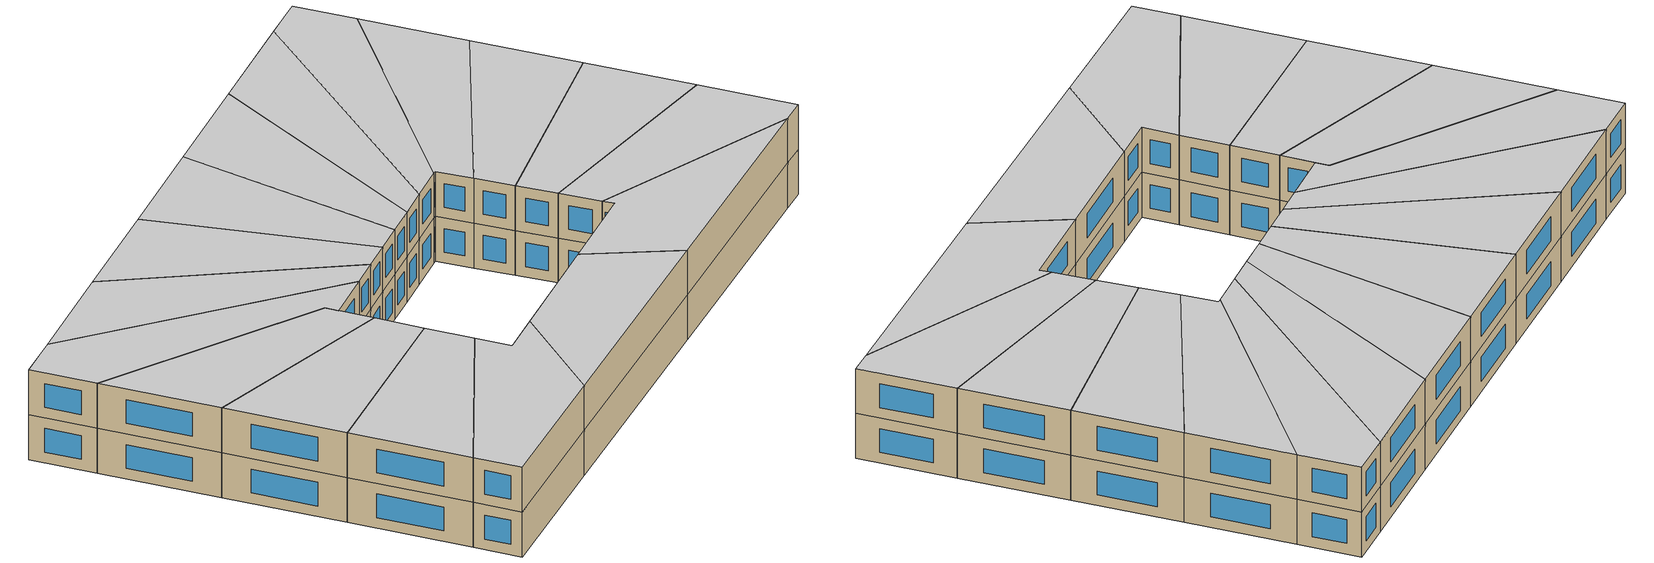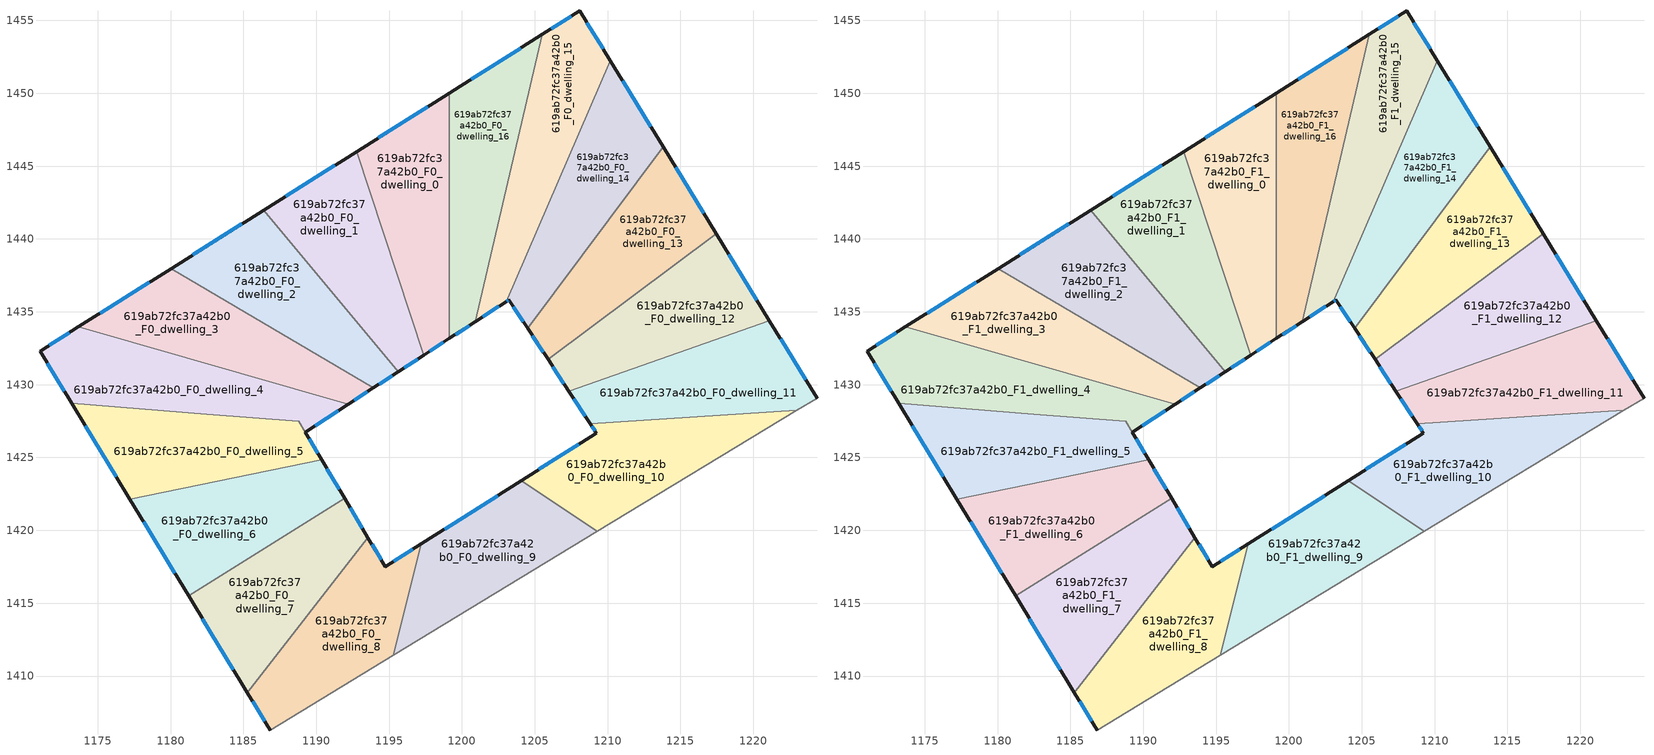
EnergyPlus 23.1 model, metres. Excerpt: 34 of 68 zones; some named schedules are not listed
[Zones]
619ab72fc37a42b0_F0_dwelling_0
 floor ground (EU_floor_Construction): 1199.15,1450.01 1199.15,1433.17 1197.38,1432.02 1192.77,1446 z0
 wall outside (EU_wall_Construction): 1197.38,1432.02 1199.15,1433.17 / 1199.15,1450.01 1192.77,1446 z0:3
 wall to 619ab72fc37a42b0_F0_dwelling_16 (EU_wall_Construction): 1199.15,1433.17 1199.15,1450.01 z0:3
 wall to 619ab72fc37a42b0_F0_dwelling_1 (EU_wall_Construction): 1192.77,1446 1197.38,1432.02 z0:3
 window (EU_Window_Construction): 1197.8,1432.29 1198.73,1432.9 / 1197.65,1449.07 1194.27,1446.94 z0.7:2.3
619ab72fc37a42b0_F0_dwelling_1
 floor ground (EU_floor_Construction): 1192.77,1446 1197.38,1432.02 1195.64,1430.89 1186.4,1441.98 z0
 wall outside (EU_wall_Construction): 1195.64,1430.89 1197.38,1432.02 / 1192.77,1446 1186.4,1441.98 z0:3
 wall to 619ab72fc37a42b0_F0_dwelling_2 (EU_wall_Construction): 1186.4,1441.98 1195.64,1430.89 z0:3
 window (EU_Window_Construction): 1196.05,1431.16 1196.97,1431.76 / 1191.27,1445.05 1187.9,1442.92 z0.7:2.3
619ab72fc37a42b0_F0_dwelling_10
 floor ground (EU_floor_Construction): 1222.99,1428.23 1209.31,1419.93 1204.07,1423.41 1209.24,1426.68 1208.82,1427.31 z0
 wall outside (EU_wall_Construction): 1208.82,1427.31 1209.24,1426.68 1204.07,1423.41 z0:3
 wall adiabatic (EU_wall_Construction): 1209.31,1419.93 1222.99,1428.23 z0:3
 wall to 619ab72fc37a42b0_F0_dwelling_11 (EU_wall_Construction): 1222.99,1428.23 1208.82,1427.31 z0:3
 wall to 619ab72fc37a42b0_F0_dwelling_9 (EU_wall_Construction): 1204.07,1423.41 1209.31,1419.93 z0:3
 window (EU_Window_Construction): 1208.02,1425.91 1205.28,1424.18 / 1208.92,1427.16 1209.14,1426.83 z0.7:2.3
619ab72fc37a42b0_F0_dwelling_11
 floor ground (EU_floor_Construction): 1221.11,1434.4 1224.38,1429.07 1222.99,1428.23 1208.82,1427.31 1207.34,1429.56 z0
 wall outside (EU_wall_Construction): 1207.34,1429.56 1208.82,1427.31 / 1224.38,1429.07 1221.11,1434.4 z0:3
 wall adiabatic (EU_wall_Construction): 1222.99,1428.23 1224.38,1429.07 z0:3
 wall to 619ab72fc37a42b0_F0_dwelling_12 (EU_wall_Construction): 1221.11,1434.4 1207.34,1429.56 z0:3
 window (EU_Window_Construction): 1207.69,1429.03 1208.48,1427.84 / 1223.61,1430.32 1221.88,1433.15 z0.7:2.3
619ab72fc37a42b0_F0_dwelling_12
 floor ground (EU_floor_Construction): 1217.46,1440.36 1221.11,1434.4 1207.34,1429.56 1205.91,1431.73 z0
 wall outside (EU_wall_Construction): 1205.91,1431.73 1207.34,1429.56 / 1221.11,1434.4 1217.46,1440.36 z0:3
 wall to 619ab72fc37a42b0_F0_dwelling_13 (EU_wall_Construction): 1217.46,1440.36 1205.91,1431.73 z0:3
 window (EU_Window_Construction): 1206.25,1431.22 1207.01,1430.07 / 1220.26,1435.8 1218.32,1438.96 z0.7:2.3
619ab72fc37a42b0_F0_dwelling_13
 floor ground (EU_floor_Construction): 1213.82,1446.31 1217.46,1440.36 1205.91,1431.73 1204.51,1433.86 z0
 wall outside (EU_wall_Construction): 1204.51,1433.86 1205.91,1431.73 / 1217.46,1440.36 1213.82,1446.31 z0:3
 wall to 619ab72fc37a42b0_F0_dwelling_14 (EU_wall_Construction): 1213.82,1446.31 1204.51,1433.86 z0:3
 window (EU_Window_Construction): 1204.84,1433.36 1205.58,1432.23 / 1216.6,1441.76 1214.67,1444.92 z0.7:2.3
619ab72fc37a42b0_F0_dwelling_14
 floor ground (EU_floor_Construction): 1210.19,1452.24 1213.82,1446.31 1204.51,1433.86 1203.22,1435.82 1203.04,1435.7 z0
 wall outside (EU_wall_Construction): 1203.04,1435.7 1203.22,1435.82 1204.51,1433.86 / 1213.82,1446.31 1210.19,1452.24 z0:3
 wall to 619ab72fc37a42b0_F0_dwelling_15 (EU_wall_Construction): 1210.19,1452.24 1203.04,1435.7 z0:3
 window (EU_Window_Construction): 1203.53,1435.36 1204.21,1434.32 / 1203.08,1435.72 1203.18,1435.79 / 1212.96,1447.71 1211.04,1450.85 z0.7:2.3
619ab72fc37a42b0_F0_dwelling_15
 floor ground (EU_floor_Construction): 1208.1,1455.65 1210.19,1452.24 1203.04,1435.7 1200.93,1434.33 1205.53,1454.04 z0
 wall outside (EU_wall_Construction): 1200.93,1434.33 1203.04,1435.7 / 1210.19,1452.24 1208.1,1455.65 1205.53,1454.04 z0:3
 wall to 619ab72fc37a42b0_F0_dwelling_16 (EU_wall_Construction): 1205.53,1454.04 1200.93,1434.33 z0:3
 window (EU_Window_Construction): 1201.43,1434.65 1202.55,1435.38 / 1207.49,1455.27 1206.13,1454.42 / 1209.7,1453.04 1208.59,1454.85 z0.7:2.3
619ab72fc37a42b0_F0_dwelling_16
 floor ground (EU_floor_Construction): 1205.53,1454.04 1200.93,1434.33 1199.15,1433.17 1199.15,1450.01 z0
 wall outside (EU_wall_Construction): 1199.15,1433.17 1200.93,1434.33 / 1205.53,1454.04 1199.15,1450.01 z0:3
 window (EU_Window_Construction): 1199.57,1433.44 1200.51,1434.06 / 1204.03,1453.09 1200.64,1450.96 z0.7:2.3
619ab72fc37a42b0_F0_dwelling_2
 floor ground (EU_floor_Construction): 1186.4,1441.98 1195.64,1430.89 1193.91,1429.77 1180.03,1437.97 z0
 wall outside (EU_wall_Construction): 1193.91,1429.77 1195.64,1430.89 / 1186.4,1441.98 1180.03,1437.97 z0:3
 wall to 619ab72fc37a42b0_F0_dwelling_3 (EU_wall_Construction): 1180.03,1437.97 1193.91,1429.77 z0:3
 window (EU_Window_Construction): 1194.31,1430.03 1195.23,1430.63 / 1184.9,1441.04 1181.53,1438.91 z0.7:2.3
619ab72fc37a42b0_F0_dwelling_3
 floor ground (EU_floor_Construction): 1193.91,1429.77 1192.2,1428.66 1173.67,1433.96 1180.03,1437.97 z0
 wall outside (EU_wall_Construction): 1192.2,1428.66 1193.91,1429.77 / 1180.03,1437.97 1173.67,1433.96 z0:3
 wall to 619ab72fc37a42b0_F0_dwelling_4 (EU_wall_Construction): 1173.67,1433.96 1192.2,1428.66 z0:3
 window (EU_Window_Construction): 1192.6,1428.92 1193.51,1429.51 / 1178.54,1437.03 1175.17,1434.9 z0.7:2.3
619ab72fc37a42b0_F0_dwelling_4
 floor ground (EU_floor_Construction): 1192.2,1428.66 1189.25,1426.75 1188.8,1427.49 1173.22,1428.71 1171.04,1432.3 1173.67,1433.96 z0
 wall outside (EU_wall_Construction): 1173.67,1433.96 1171.04,1432.3 1173.22,1428.71 / 1189.24,1426.75 1192.2,1428.66 z0:3
 wall to 619ab72fc37a42b0_F0_dwelling_5 (EU_wall_Construction): 1173.22,1428.71 1182.49,1427.98 / 1188.81,1427.49 1189.24,1426.75 / 1182.5,1427.98 1188.8,1427.49 z0:3
 window (EU_Window_Construction): 1171.55,1431.46 1172.71,1429.55 / 1173.05,1433.57 1171.66,1432.69 / 1189.94,1427.2 1191.51,1428.21 z0.7:2.3
619ab72fc37a42b0_F0_dwelling_5
 floor ground (EU_floor_Construction): 1188.8,1427.49 1190.37,1424.86 1177.21,1422.13 1173.22,1428.71 z0
 wall outside (EU_wall_Construction): 1173.22,1428.71 1177.21,1422.13 / 1190.37,1424.86 1189.25,1426.75 z0:3
 wall to 619ab72fc37a42b0_F0_dwelling_6 (EU_wall_Construction): 1177.21,1422.13 1190.37,1424.86 z0:3
 window (EU_Window_Construction): 1174.16,1427.16 1176.28,1423.68 / 1190.1,1425.3 1189.51,1426.3 z0.7:2.3
619ab72fc37a42b0_F0_dwelling_6
 floor ground (EU_floor_Construction): 1190.37,1424.86 1191.95,1422.19 1181.23,1415.51 1177.21,1422.13 z0
 wall outside (EU_wall_Construction): 1191.95,1422.19 1190.37,1424.86 / 1177.21,1422.13 1181.23,1415.51 z0:3
 wall to 619ab72fc37a42b0_F0_dwelling_7 (EU_wall_Construction): 1181.23,1415.51 1191.95,1422.19 z0:3
 window (EU_Window_Construction): 1191.58,1422.82 1190.74,1424.23 / 1178.16,1420.58 1180.29,1417.06 z0.7:2.3
619ab72fc37a42b0_F0_dwelling_7
 floor ground (EU_floor_Construction): 1191.95,1422.19 1193.55,1419.5 1185.26,1408.87 1181.23,1415.51 z0
 wall outside (EU_wall_Construction): 1193.55,1419.5 1191.95,1422.19 / 1181.23,1415.51 1185.26,1408.87 z0:3
 wall to 619ab72fc37a42b0_F0_dwelling_8 (EU_wall_Construction): 1185.26,1408.87 1193.55,1419.5 z0:3
 window (EU_Window_Construction): 1193.18,1420.13 1192.33,1421.56 / 1182.18,1413.95 1184.32,1410.43 z0.7:2.3
619ab72fc37a42b0_F0_dwelling_8
 floor ground (EU_floor_Construction): 1197.22,1419.07 1195.28,1411.42 1186.83,1406.29 1185.26,1408.87 1193.55,1419.5 1194.74,1417.5 z0
 wall outside (EU_wall_Construction): 1197.22,1419.07 1194.74,1417.5 1193.55,1419.5 / 1185.26,1408.87 1186.83,1406.29 z0:3
 wall adiabatic (EU_wall_Construction): 1186.83,1406.29 1195.28,1411.42 z0:3
 wall to 619ab72fc37a42b0_F0_dwelling_9 (EU_wall_Construction): 1195.29,1411.42 1197.22,1419.07 z0:3
 window (EU_Window_Construction): 1194.46,1417.97 1193.83,1419.03 / 1196.64,1418.7 1195.32,1417.87 / 1185.63,1408.26 1186.46,1406.89 z0.7:2.3
619ab72fc37a42b0_F0_dwelling_9
 floor ground (EU_floor_Construction): 1209.31,1419.93 1195.28,1411.42 1197.22,1419.07 1204.07,1423.41 z0
 wall outside (EU_wall_Construction): 1204.07,1423.41 1197.22,1419.07 z0:3
 wall adiabatic (EU_wall_Construction): 1195.28,1411.42 1209.31,1419.93 z0:3
 window (EU_Window_Construction): 1202.46,1422.39 1198.83,1420.09 z0.7:2.3
619ab72fc37a42b0_F1_dwelling_0
 floor to 619ab72fc37a42b0_F0_dwelling_0 (EU_floor_Construction): 1199.15,1450.01 1199.15,1433.17 1197.38,1432.02 1192.77,1446 z3
 wall outside (EU_wall_Construction): 1197.38,1432.02 1199.15,1433.17 / 1199.15,1450.01 1192.77,1446 z3:6
 wall to 619ab72fc37a42b0_F1_dwelling_16 (EU_wall_Construction): 1199.15,1433.17 1199.15,1450.01 z3:6
 wall to 619ab72fc37a42b0_F1_dwelling_1 (EU_wall_Construction): 1192.77,1446 1197.38,1432.02 z3:6
 window (EU_Window_Construction): 1197.8,1432.29 1198.73,1432.9 / 1197.65,1449.07 1194.27,1446.94 z3.7:5.3
 ceiling to 619ab72fc37a42b0_F2_dwelling_0 (EU_floor_Construction): 1199.15,1433.17 1199.15,1450.01 1192.77,1446 1197.38,1432.02 z6
619ab72fc37a42b0_F1_dwelling_1
 floor to 619ab72fc37a42b0_F0_dwelling_1 (EU_floor_Construction): 1192.77,1446 1197.38,1432.02 1195.63,1430.89 1186.4,1441.98 z3
 wall outside (EU_wall_Construction): 1195.64,1430.89 1197.38,1432.02 / 1192.77,1446 1186.4,1441.98 z3:6
 wall to 619ab72fc37a42b0_F1_dwelling_2 (EU_wall_Construction): 1186.4,1441.98 1195.64,1430.89 z3:6
 window (EU_Window_Construction): 1196.05,1431.16 1196.97,1431.76 / 1191.27,1445.05 1187.9,1442.92 z3.7:5.3
 ceiling to 619ab72fc37a42b0_F2_dwelling_1 (EU_floor_Construction): 1197.38,1432.02 1192.77,1446 1186.4,1441.98 1195.63,1430.89 z6
619ab72fc37a42b0_F1_dwelling_10
 floor to 619ab72fc37a42b0_F0_dwelling_10 (EU_floor_Construction): 1222.99,1428.23 1209.31,1419.93 1204.07,1423.41 1209.24,1426.68 1208.82,1427.31 z3
 wall outside (EU_wall_Construction): 1208.82,1427.31 1209.24,1426.68 1204.07,1423.41 z3:6
 wall adiabatic (EU_wall_Construction): 1209.31,1419.93 1222.99,1428.23 z3:6
 wall to 619ab72fc37a42b0_F1_dwelling_11 (EU_wall_Construction): 1222.99,1428.23 1208.82,1427.31 z3:6
 wall to 619ab72fc37a42b0_F1_dwelling_9 (EU_wall_Construction): 1204.07,1423.41 1209.31,1419.93 z3:6
 window (EU_Window_Construction): 1208.02,1425.91 1205.28,1424.18 / 1208.92,1427.16 1209.14,1426.83 z3.7:5.3
 ceiling to 619ab72fc37a42b0_F2_dwelling_10 (EU_floor_Construction): 1222.99,1428.23 1208.82,1427.31 1209.24,1426.68 1204.07,1423.41 1209.31,1419.93 z6
619ab72fc37a42b0_F1_dwelling_11
 floor to 619ab72fc37a42b0_F0_dwelling_11 (EU_floor_Construction): 1221.11,1434.4 1224.38,1429.07 1222.99,1428.23 1208.82,1427.31 1207.34,1429.56 z3
 wall outside (EU_wall_Construction): 1207.34,1429.56 1208.82,1427.31 / 1224.38,1429.07 1221.11,1434.4 z3:6
 wall adiabatic (EU_wall_Construction): 1222.99,1428.23 1224.38,1429.07 z3:6
 wall to 619ab72fc37a42b0_F1_dwelling_12 (EU_wall_Construction): 1221.11,1434.4 1207.34,1429.56 z3:6
 window (EU_Window_Construction): 1207.69,1429.03 1208.48,1427.84 / 1223.61,1430.32 1221.88,1433.15 z3.7:5.3
 ceiling to 619ab72fc37a42b0_F2_dwelling_11 (EU_floor_Construction): 1222.99,1428.23 1224.38,1429.07 1221.11,1434.4 1207.34,1429.56 1208.82,1427.31 z6
619ab72fc37a42b0_F1_dwelling_12
 floor to 619ab72fc37a42b0_F0_dwelling_12 (EU_floor_Construction): 1217.46,1440.36 1221.11,1434.4 1207.34,1429.56 1205.91,1431.73 z3
 wall outside (EU_wall_Construction): 1205.91,1431.73 1207.34,1429.56 / 1221.11,1434.4 1217.46,1440.36 z3:6
 wall to 619ab72fc37a42b0_F1_dwelling_13 (EU_wall_Construction): 1217.46,1440.36 1205.91,1431.73 z3:6
 window (EU_Window_Construction): 1206.25,1431.22 1207.01,1430.07 / 1220.26,1435.8 1218.32,1438.96 z3.7:5.3
 ceiling to 619ab72fc37a42b0_F2_dwelling_12 (EU_floor_Construction): 1221.11,1434.4 1217.46,1440.36 1205.91,1431.73 1207.34,1429.56 z6
619ab72fc37a42b0_F1_dwelling_13
 floor to 619ab72fc37a42b0_F0_dwelling_13 (EU_floor_Construction): 1213.82,1446.31 1217.46,1440.36 1205.91,1431.73 1204.51,1433.86 z3
 wall outside (EU_wall_Construction): 1204.51,1433.86 1205.91,1431.73 / 1217.46,1440.36 1213.82,1446.31 z3:6
 wall to 619ab72fc37a42b0_F1_dwelling_14 (EU_wall_Construction): 1213.82,1446.31 1204.51,1433.86 z3:6
 window (EU_Window_Construction): 1204.84,1433.36 1205.58,1432.23 / 1216.6,1441.76 1214.67,1444.92 z3.7:5.3
 ceiling to 619ab72fc37a42b0_F2_dwelling_13 (EU_floor_Construction): 1217.46,1440.36 1213.82,1446.31 1204.51,1433.86 1205.91,1431.73 z6
619ab72fc37a42b0_F1_dwelling_14
 floor to 619ab72fc37a42b0_F0_dwelling_14 (EU_floor_Construction): 1210.19,1452.24 1213.82,1446.31 1204.51,1433.86 1203.22,1435.82 1203.04,1435.7 z3
 wall outside (EU_wall_Construction): 1203.04,1435.7 1203.22,1435.82 1204.51,1433.86 / 1213.82,1446.31 1210.19,1452.24 z3:6
 wall to 619ab72fc37a42b0_F1_dwelling_15 (EU_wall_Construction): 1210.19,1452.24 1203.04,1435.7 z3:6
 window (EU_Window_Construction): 1203.53,1435.36 1204.21,1434.32 / 1203.08,1435.72 1203.18,1435.79 / 1212.96,1447.71 1211.04,1450.85 z3.7:5.3
 ceiling to 619ab72fc37a42b0_F2_dwelling_14 (EU_floor_Construction): 1204.51,1433.86 1213.82,1446.31 1210.19,1452.24 1203.04,1435.7 1203.22,1435.82 z6
619ab72fc37a42b0_F1_dwelling_15
 floor to 619ab72fc37a42b0_F0_dwelling_15 (EU_floor_Construction): 1208.1,1455.65 1210.19,1452.24 1203.04,1435.7 1200.93,1434.33 1205.53,1454.04 z3
 wall outside (EU_wall_Construction): 1200.93,1434.33 1203.04,1435.7 / 1210.19,1452.24 1208.1,1455.65 1205.53,1454.04 z3:6
 wall to 619ab72fc37a42b0_F1_dwelling_16 (EU_wall_Construction): 1205.53,1454.04 1200.93,1434.33 z3:6
 window (EU_Window_Construction): 1201.43,1434.65 1202.55,1435.38 / 1207.49,1455.27 1206.13,1454.42 / 1209.7,1453.04 1208.59,1454.85 z3.7:5.3
 ceiling to 619ab72fc37a42b0_F2_dwelling_15 (EU_floor_Construction): 1203.04,1435.7 1210.19,1452.24 1208.1,1455.65 1205.53,1454.04 1200.93,1434.33 z6
619ab72fc37a42b0_F1_dwelling_16
 floor to 619ab72fc37a42b0_F0_dwelling_16 (EU_floor_Construction): 1205.53,1454.04 1200.93,1434.33 1199.15,1433.17 1199.15,1450.01 z3
 wall outside (EU_wall_Construction): 1199.15,1433.17 1200.93,1434.33 / 1205.53,1454.04 1199.15,1450.01 z3:6
 window (EU_Window_Construction): 1199.57,1433.44 1200.51,1434.06 / 1204.03,1453.09 1200.64,1450.96 z3.7:5.3
 ceiling to 619ab72fc37a42b0_F2_dwelling_16 (EU_floor_Construction): 1200.93,1434.33 1205.53,1454.04 1199.15,1450.01 1199.15,1433.17 z6
619ab72fc37a42b0_F1_dwelling_2
 floor to 619ab72fc37a42b0_F0_dwelling_2 (EU_floor_Construction): 1186.4,1441.98 1195.63,1430.89 1193.91,1429.77 1180.03,1437.97 z3
 wall outside (EU_wall_Construction): 1193.91,1429.77 1195.64,1430.89 / 1186.4,1441.98 1180.03,1437.97 z3:6
 wall to 619ab72fc37a42b0_F1_dwelling_3 (EU_wall_Construction): 1180.03,1437.97 1193.91,1429.77 z3:6
 window (EU_Window_Construction): 1194.31,1430.03 1195.23,1430.63 / 1184.9,1441.04 1181.53,1438.91 z3.7:5.3
 ceiling to 619ab72fc37a42b0_F2_dwelling_2 (EU_floor_Construction): 1195.63,1430.89 1186.4,1441.98 1180.03,1437.97 1193.91,1429.77 z6
619ab72fc37a42b0_F1_dwelling_3
 floor to 619ab72fc37a42b0_F0_dwelling_3 (EU_floor_Construction): 1193.91,1429.77 1192.2,1428.66 1173.67,1433.96 1180.03,1437.97 z3
 wall outside (EU_wall_Construction): 1192.2,1428.66 1193.91,1429.77 / 1180.03,1437.97 1173.67,1433.96 z3:6
 wall to 619ab72fc37a42b0_F1_dwelling_4 (EU_wall_Construction): 1173.67,1433.96 1192.2,1428.66 z3:6
 window (EU_Window_Construction): 1192.6,1428.92 1193.51,1429.51 / 1178.54,1437.03 1175.17,1434.9 z3.7:5.3
 ceiling to 619ab72fc37a42b0_F2_dwelling_3 (EU_floor_Construction): 1193.91,1429.77 1180.03,1437.97 1173.67,1433.96 1192.2,1428.66 z6
619ab72fc37a42b0_F1_dwelling_4
 floor to 619ab72fc37a42b0_F0_dwelling_4 (EU_floor_Construction): 1192.2,1428.66 1189.25,1426.75 1188.8,1427.49 1173.22,1428.71 1171.04,1432.3 1173.67,1433.96 z3
 wall outside (EU_wall_Construction): 1173.67,1433.96 1171.04,1432.3 1173.22,1428.71 / 1189.24,1426.75 1192.2,1428.66 z3:6
 wall to 619ab72fc37a42b0_F1_dwelling_5 (EU_wall_Construction): 1173.22,1428.71 1182.49,1427.98 / 1188.81,1427.49 1189.24,1426.75 / 1182.5,1427.98 1188.8,1427.49 z3:6
 window (EU_Window_Construction): 1171.55,1431.46 1172.71,1429.55 / 1173.05,1433.57 1171.66,1432.69 / 1189.94,1427.2 1191.51,1428.21 z3.7:5.3
 ceiling to 619ab72fc37a42b0_F2_dwelling_4 (EU_floor_Construction): 1192.2,1428.66 1173.67,1433.96 1171.04,1432.3 1173.22,1428.71 1188.8,1427.49 1189.25,1426.75 z6
619ab72fc37a42b0_F1_dwelling_5
 floor to 619ab72fc37a42b0_F0_dwelling_5 (EU_floor_Construction): 1188.8,1427.49 1190.37,1424.86 1177.21,1422.13 1173.22,1428.71 z3
 wall outside (EU_wall_Construction): 1173.22,1428.71 1177.21,1422.13 / 1190.37,1424.86 1189.25,1426.75 z3:6
 wall to 619ab72fc37a42b0_F1_dwelling_6 (EU_wall_Construction): 1177.21,1422.13 1190.37,1424.86 z3:6
 window (EU_Window_Construction): 1174.16,1427.16 1176.28,1423.68 / 1190.1,1425.3 1189.51,1426.3 z3.7:5.3
 ceiling to 619ab72fc37a42b0_F2_dwelling_5 (EU_floor_Construction): 1190.37,1424.86 1188.8,1427.49 1173.22,1428.71 1177.21,1422.13 z6
619ab72fc37a42b0_F1_dwelling_6
 floor to 619ab72fc37a42b0_F0_dwelling_6 (EU_floor_Construction): 1190.37,1424.86 1191.95,1422.19 1181.23,1415.51 1177.21,1422.13 z3
 wall outside (EU_wall_Construction): 1191.95,1422.19 1190.37,1424.86 / 1177.21,1422.13 1181.23,1415.51 z3:6
 wall to 619ab72fc37a42b0_F1_dwelling_7 (EU_wall_Construction): 1181.23,1415.51 1191.95,1422.19 z3:6
 window (EU_Window_Construction): 1191.58,1422.82 1190.74,1424.23 / 1178.16,1420.58 1180.29,1417.06 z3.7:5.3
 ceiling to 619ab72fc37a42b0_F2_dwelling_6 (EU_floor_Construction): 1191.95,1422.19 1190.37,1424.86 1177.21,1422.13 1181.23,1415.51 z6
619ab72fc37a42b0_F1_dwelling_7
 floor to 619ab72fc37a42b0_F0_dwelling_7 (EU_floor_Construction): 1191.95,1422.19 1193.55,1419.5 1185.26,1408.87 1181.23,1415.51 z3
 wall outside (EU_wall_Construction): 1193.55,1419.5 1191.95,1422.19 / 1181.23,1415.51 1185.26,1408.87 z3:6
 wall to 619ab72fc37a42b0_F1_dwelling_8 (EU_wall_Construction): 1185.26,1408.87 1193.55,1419.5 z3:6
 window (EU_Window_Construction): 1193.18,1420.13 1192.33,1421.56 / 1182.18,1413.95 1184.32,1410.43 z3.7:5.3
 ceiling to 619ab72fc37a42b0_F2_dwelling_7 (EU_floor_Construction): 1185.26,1408.87 1193.55,1419.5 1191.95,1422.19 1181.23,1415.51 z6
619ab72fc37a42b0_F1_dwelling_8
 floor to 619ab72fc37a42b0_F0_dwelling_8 (EU_floor_Construction): 1197.22,1419.07 1195.28,1411.42 1186.83,1406.29 1185.26,1408.87 1193.55,1419.5 1194.74,1417.5 z3
 wall outside (EU_wall_Construction): 1197.22,1419.07 1194.74,1417.5 1193.55,1419.5 / 1185.26,1408.87 1186.83,1406.29 z3:6
 wall adiabatic (EU_wall_Construction): 1186.83,1406.29 1195.28,1411.42 z3:6
 wall to 619ab72fc37a42b0_F1_dwelling_9 (EU_wall_Construction): 1195.29,1411.42 1197.22,1419.07 z3:6
 window (EU_Window_Construction): 1194.46,1417.97 1193.83,1419.03 / 1196.64,1418.7 1195.32,1417.87 / 1185.63,1408.26 1186.46,1406.89 z3.7:5.3
 ceiling to 619ab72fc37a42b0_F2_dwelling_8 (EU_floor_Construction): 1195.28,1411.42 1197.22,1419.07 1194.74,1417.5 1193.55,1419.5 1185.26,1408.87 1186.83,1406.29 z6
619ab72fc37a42b0_F1_dwelling_9
 floor to 619ab72fc37a42b0_F0_dwelling_9 (EU_floor_Construction): 1209.31,1419.93 1195.28,1411.42 1197.22,1419.07 1204.07,1423.41 z3
 wall outside (EU_wall_Construction): 1204.07,1423.41 1197.22,1419.07 z3:6
 wall adiabatic (EU_wall_Construction): 1195.28,1411.42 1209.31,1419.93 z3:6
 window (EU_Window_Construction): 1202.46,1422.39 1198.83,1420.09 z3.7:5.3
 ceiling to 619ab72fc37a42b0_F2_dwelling_9 (EU_floor_Construction): 1209.31,1419.93 1204.07,1423.41 1197.22,1419.07 1195.28,1411.42 z6
[Building]
EU S2 Campaign: North Axis=0; Terrain=City; Solar Distribution=FullExterior
[Site:Location]
Budapest.Ferenc.Liszt.Intl.AP: Latitude=47.437; Longitude=19.256; Time Zone=1; Elevation=185
[SizingPeriod:WeatherFileDays]
AnnualSizingPeriod: Begin Month=1; Begin Day of Month=1; End Month=12; End Day of Month=31; Day of Week for Start Day=Monday; Use Weather File Daylight Saving Period=No; Use Weather File Rain and Snow Indicators=No
[MATERIAL]
EU_InternalMass_Material: Roughness=MediumRough; Thickness=0.1; Conductivity=1; Density=1800; Specific Heat=900; Thermal Absorptance=0.9; Solar Absorptance=0.7; Visible Absorptance=0.7
[MATERIAL:NOMASS] Roughness=MediumRough; Thermal Absorptance=0.9; Solar Absorptance=0.7; Visible Absorptance=0.7
Name | Thermal Resistance
EU_wall_NoMass | 0.832559
EU_floor_NoMass | 0.872794
[WINDOWMATERIAL:SIMPLEGLAZINGSYSTEM]
EU_Window_SimpleGlazing: UFactor=2.79869; Solar Heat Gain Coefficient=0.75; Visible Transmittance=0.75
[CONSTRUCTION]
EU_wall_Construction: EU_wall_NoMass
EU_floor_Construction: EU_floor_NoMass
EU_Window_Construction: EU_Window_SimpleGlazing
EU_InternalMass_Construction: EU_InternalMass_Material
[ZONE] Type=1; Multiplier=1; Ceiling Height=autocalculate; Floor Area=autocalculate; Part of Total Floor Area=Yes
Name | Volume
619ab72fc37a42b0_F0_dwelling_0; 619ab72fc37a42b0_F1_dwelling_0 | 206.043
619ab72fc37a42b0_F0_dwelling_1 | 205.993
619ab72fc37a42b0_F1_dwelling_1 | 205.992
619ab72fc37a42b0_F0_dwelling_10 | 205.991
619ab72fc37a42b0_F1_dwelling_10 | 205.99
619ab72fc37a42b0_F0_dwelling_11; 619ab72fc37a42b0_F0_dwelling_12 | 206.021
619ab72fc37a42b0_F1_dwelling_11; 619ab72fc37a42b0_F0_dwelling_7 | 206.022
619ab72fc37a42b0_F1_dwelling_12 | 206.02
619ab72fc37a42b0_F0_dwelling_13; 619ab72fc37a42b0_F1_dwelling_13 | 206.038
619ab72fc37a42b0_F0_dwelling_14 | 206.001
619ab72fc37a42b0_F1_dwelling_14 | 206
619ab72fc37a42b0_F0_dwelling_15 | 205.998
619ab72fc37a42b0_F1_dwelling_15 | 205.999
619ab72fc37a42b0_F0_dwelling_16 | 206.041
619ab72fc37a42b0_F1_dwelling_16; 619ab72fc37a42b0_F0_dwelling_2; 619ab72fc37a42b0_F1_dwelling_2 | 206.04
619ab72fc37a42b0_F0_dwelling_3; 619ab72fc37a42b0_F1_dwelling_3 | 206.016
619ab72fc37a42b0_F0_dwelling_4; 619ab72fc37a42b0_F1_dwelling_4 | 207.538
619ab72fc37a42b0_F0_dwelling_5; 619ab72fc37a42b0_F1_dwelling_5 | 204.487
619ab72fc37a42b0_F0_dwelling_6 | 206.056
619ab72fc37a42b0_F1_dwelling_6 | 206.055
619ab72fc37a42b0_F1_dwelling_7 | 206.023
619ab72fc37a42b0_F0_dwelling_8; 619ab72fc37a42b0_F1_dwelling_8 | 206.007
619ab72fc37a42b0_F0_dwelling_9; 619ab72fc37a42b0_F1_dwelling_9 | 206.026
[INTERNALMASS] Construction=EU_InternalMass_Construction
Name | Zone or ZoneList | Surface Area
619ab72fc37a42b0_F0_dwelling_0_EU_InternalMass | 619ab72fc37a42b0_F0_dwelling_0 | 68.6809
619ab72fc37a42b0_F0_dwelling_1_EU_InternalMass | 619ab72fc37a42b0_F0_dwelling_1 | 68.6642
619ab72fc37a42b0_F0_dwelling_2_EU_InternalMass | 619ab72fc37a42b0_F0_dwelling_2 | 68.6799
619ab72fc37a42b0_F0_dwelling_3_EU_InternalMass | 619ab72fc37a42b0_F0_dwelling_3 | 68.6723
619ab72fc37a42b0_F0_dwelling_4_EU_InternalMass | 619ab72fc37a42b0_F0_dwelling_4 | 69.177
619ab72fc37a42b0_F0_dwelling_5_EU_InternalMass | 619ab72fc37a42b0_F0_dwelling_5 | 68.1646
619ab72fc37a42b0_F0_dwelling_6_EU_InternalMass | 619ab72fc37a42b0_F0_dwelling_6 | 68.6852
619ab72fc37a42b0_F0_dwelling_7_EU_InternalMass | 619ab72fc37a42b0_F0_dwelling_7 | 68.6741
619ab72fc37a42b0_F0_dwelling_8_EU_InternalMass | 619ab72fc37a42b0_F0_dwelling_8 | 68.669
619ab72fc37a42b0_F0_dwelling_9_EU_InternalMass | 619ab72fc37a42b0_F0_dwelling_9 | 68.6751
619ab72fc37a42b0_F0_dwelling_10_EU_InternalMass | 619ab72fc37a42b0_F0_dwelling_10 | 68.6636
619ab72fc37a42b0_F0_dwelling_11_EU_InternalMass | 619ab72fc37a42b0_F0_dwelling_11 | 68.6739
619ab72fc37a42b0_F0_dwelling_12_EU_InternalMass | 619ab72fc37a42b0_F0_dwelling_12 | 68.6736
619ab72fc37a42b0_F0_dwelling_13_EU_InternalMass | 619ab72fc37a42b0_F0_dwelling_13 | 68.6792
619ab72fc37a42b0_F0_dwelling_14_EU_InternalMass | 619ab72fc37a42b0_F0_dwelling_14 | 68.6667
619ab72fc37a42b0_F0_dwelling_15_EU_InternalMass | 619ab72fc37a42b0_F0_dwelling_15 | 68.6661
619ab72fc37a42b0_F0_dwelling_16_EU_InternalMass | 619ab72fc37a42b0_F0_dwelling_16 | 68.6801
619ab72fc37a42b0_F1_dwelling_0_EU_InternalMass | 619ab72fc37a42b0_F1_dwelling_0 | 68.6809
619ab72fc37a42b0_F1_dwelling_1_EU_InternalMass | 619ab72fc37a42b0_F1_dwelling_1 | 68.6642
619ab72fc37a42b0_F1_dwelling_2_EU_InternalMass | 619ab72fc37a42b0_F1_dwelling_2 | 68.6799
619ab72fc37a42b0_F1_dwelling_3_EU_InternalMass | 619ab72fc37a42b0_F1_dwelling_3 | 68.6723
619ab72fc37a42b0_F1_dwelling_4_EU_InternalMass | 619ab72fc37a42b0_F1_dwelling_4 | 69.177
619ab72fc37a42b0_F1_dwelling_5_EU_InternalMass | 619ab72fc37a42b0_F1_dwelling_5 | 68.1646
619ab72fc37a42b0_F1_dwelling_6_EU_InternalMass | 619ab72fc37a42b0_F1_dwelling_6 | 68.6852
619ab72fc37a42b0_F1_dwelling_7_EU_InternalMass | 619ab72fc37a42b0_F1_dwelling_7 | 68.6741
619ab72fc37a42b0_F1_dwelling_8_EU_InternalMass | 619ab72fc37a42b0_F1_dwelling_8 | 68.669
619ab72fc37a42b0_F1_dwelling_9_EU_InternalMass | 619ab72fc37a42b0_F1_dwelling_9 | 68.6751
619ab72fc37a42b0_F1_dwelling_10_EU_InternalMass | 619ab72fc37a42b0_F1_dwelling_10 | 68.6636
619ab72fc37a42b0_F1_dwelling_11_EU_InternalMass | 619ab72fc37a42b0_F1_dwelling_11 | 68.6739
619ab72fc37a42b0_F1_dwelling_12_EU_InternalMass | 619ab72fc37a42b0_F1_dwelling_12 | 68.6736
619ab72fc37a42b0_F1_dwelling_13_EU_InternalMass | 619ab72fc37a42b0_F1_dwelling_13 | 68.6792
619ab72fc37a42b0_F1_dwelling_14_EU_InternalMass | 619ab72fc37a42b0_F1_dwelling_14 | 68.6667
619ab72fc37a42b0_F1_dwelling_15_EU_InternalMass | 619ab72fc37a42b0_F1_dwelling_15 | 68.6661
619ab72fc37a42b0_F1_dwelling_16_EU_InternalMass | 619ab72fc37a42b0_F1_dwelling_16 | 68.6801
[OTHEREQUIPMENT] Fuel Type=Electricity; Design Level Calculation Method=Watts/Area; Power per Zone Floor Area=1; Fraction Latent=0; Fraction Radiant=0; Fraction Lost=0; Carbon Dioxide Generation Rate=0; EndUse Subcategory=EU_Step8_InternalGains
Name | Zone or ZoneList or Space or SpaceList | Schedule
EU_Step8_InternalGain_619ab72fc37a42b0_F0_dwelling_0_f000 | 619ab72fc37a42b0_F0_dwelling_0 | EU_Step8_GainSchedule_619ab72fc37a42b0_F0_dwelling_0_f000
EU_Step8_InternalGain_619ab72fc37a42b0_F0_dwelling_1_f000 | 619ab72fc37a42b0_F0_dwelling_1 | EU_Step8_GainSchedule_619ab72fc37a42b0_F0_dwelling_1_f000
EU_Step8_InternalGain_619ab72fc37a42b0_F0_dwelling_2_f000 | 619ab72fc37a42b0_F0_dwelling_2 | EU_Step8_GainSchedule_619ab72fc37a42b0_F0_dwelling_2_f000
EU_Step8_InternalGain_619ab72fc37a42b0_F0_dwelling_3_f000 | 619ab72fc37a42b0_F0_dwelling_3 | EU_Step8_GainSchedule_619ab72fc37a42b0_F0_dwelling_3_f000
EU_Step8_InternalGain_619ab72fc37a42b0_F0_dwelling_4_f000 | 619ab72fc37a42b0_F0_dwelling_4 | EU_Step8_GainSchedule_619ab72fc37a42b0_F0_dwelling_4_f000
EU_Step8_InternalGain_619ab72fc37a42b0_F0_dwelling_5_f000 | 619ab72fc37a42b0_F0_dwelling_5 | EU_Step8_GainSchedule_619ab72fc37a42b0_F0_dwelling_5_f000
EU_Step8_InternalGain_619ab72fc37a42b0_F0_dwelling_6_f000 | 619ab72fc37a42b0_F0_dwelling_6 | EU_Step8_GainSchedule_619ab72fc37a42b0_F0_dwelling_6_f000
EU_Step8_InternalGain_619ab72fc37a42b0_F0_dwelling_7_f000 | 619ab72fc37a42b0_F0_dwelling_7 | EU_Step8_GainSchedule_619ab72fc37a42b0_F0_dwelling_7_f000
EU_Step8_InternalGain_619ab72fc37a42b0_F0_dwelling_8_f000 | 619ab72fc37a42b0_F0_dwelling_8 | EU_Step8_GainSchedule_619ab72fc37a42b0_F0_dwelling_8_f000
EU_Step8_InternalGain_619ab72fc37a42b0_F0_dwelling_9_f000 | 619ab72fc37a42b0_F0_dwelling_9 | EU_Step8_GainSchedule_619ab72fc37a42b0_F0_dwelling_9_f000
EU_Step8_InternalGain_619ab72fc37a42b0_F0_dwelling_10_f000 | 619ab72fc37a42b0_F0_dwelling_10 | EU_Step8_GainSchedule_619ab72fc37a42b0_F0_dwelling_10_f000
EU_Step8_InternalGain_619ab72fc37a42b0_F0_dwelling_11_f000 | 619ab72fc37a42b0_F0_dwelling_11 | EU_Step8_GainSchedule_619ab72fc37a42b0_F0_dwelling_11_f000
EU_Step8_InternalGain_619ab72fc37a42b0_F0_dwelling_12_f000 | 619ab72fc37a42b0_F0_dwelling_12 | EU_Step8_GainSchedule_619ab72fc37a42b0_F0_dwelling_12_f000
EU_Step8_InternalGain_619ab72fc37a42b0_F0_dwelling_13_f000 | 619ab72fc37a42b0_F0_dwelling_13 | EU_Step8_GainSchedule_619ab72fc37a42b0_F0_dwelling_13_f000
EU_Step8_InternalGain_619ab72fc37a42b0_F0_dwelling_14_f000 | 619ab72fc37a42b0_F0_dwelling_14 | EU_Step8_GainSchedule_619ab72fc37a42b0_F0_dwelling_14_f000
EU_Step8_InternalGain_619ab72fc37a42b0_F0_dwelling_15_f000 | 619ab72fc37a42b0_F0_dwelling_15 | EU_Step8_GainSchedule_619ab72fc37a42b0_F0_dwelling_15_f000
EU_Step8_InternalGain_619ab72fc37a42b0_F0_dwelling_16_f000 | 619ab72fc37a42b0_F0_dwelling_16 | EU_Step8_GainSchedule_619ab72fc37a42b0_F0_dwelling_16_f000
EU_Step8_InternalGain_619ab72fc37a42b0_F1_dwelling_0_f000 | 619ab72fc37a42b0_F1_dwelling_0 | EU_Step8_GainSchedule_619ab72fc37a42b0_F1_dwelling_0_f000
EU_Step8_InternalGain_619ab72fc37a42b0_F1_dwelling_1_f000 | 619ab72fc37a42b0_F1_dwelling_1 | EU_Step8_GainSchedule_619ab72fc37a42b0_F1_dwelling_1_f000
EU_Step8_InternalGain_619ab72fc37a42b0_F1_dwelling_2_f000 | 619ab72fc37a42b0_F1_dwelling_2 | EU_Step8_GainSchedule_619ab72fc37a42b0_F1_dwelling_2_f000
EU_Step8_InternalGain_619ab72fc37a42b0_F1_dwelling_3_f000 | 619ab72fc37a42b0_F1_dwelling_3 | EU_Step8_GainSchedule_619ab72fc37a42b0_F1_dwelling_3_f000
EU_Step8_InternalGain_619ab72fc37a42b0_F1_dwelling_4_f000 | 619ab72fc37a42b0_F1_dwelling_4 | EU_Step8_GainSchedule_619ab72fc37a42b0_F1_dwelling_4_f000
EU_Step8_InternalGain_619ab72fc37a42b0_F1_dwelling_5_f000 | 619ab72fc37a42b0_F1_dwelling_5 | EU_Step8_GainSchedule_619ab72fc37a42b0_F1_dwelling_5_f000
EU_Step8_InternalGain_619ab72fc37a42b0_F1_dwelling_6_f000 | 619ab72fc37a42b0_F1_dwelling_6 | EU_Step8_GainSchedule_619ab72fc37a42b0_F1_dwelling_6_f000
EU_Step8_InternalGain_619ab72fc37a42b0_F1_dwelling_7_f000 | 619ab72fc37a42b0_F1_dwelling_7 | EU_Step8_GainSchedule_619ab72fc37a42b0_F1_dwelling_7_f000
EU_Step8_InternalGain_619ab72fc37a42b0_F1_dwelling_8_f000 | 619ab72fc37a42b0_F1_dwelling_8 | EU_Step8_GainSchedule_619ab72fc37a42b0_F1_dwelling_8_f000
EU_Step8_InternalGain_619ab72fc37a42b0_F1_dwelling_9_f000 | 619ab72fc37a42b0_F1_dwelling_9 | EU_Step8_GainSchedule_619ab72fc37a42b0_F1_dwelling_9_f000
EU_Step8_InternalGain_619ab72fc37a42b0_F1_dwelling_10_f000 | 619ab72fc37a42b0_F1_dwelling_10 | EU_Step8_GainSchedule_619ab72fc37a42b0_F1_dwelling_10_f000
EU_Step8_InternalGain_619ab72fc37a42b0_F1_dwelling_11_f000 | 619ab72fc37a42b0_F1_dwelling_11 | EU_Step8_GainSchedule_619ab72fc37a42b0_F1_dwelling_11_f000
EU_Step8_InternalGain_619ab72fc37a42b0_F1_dwelling_12_f000 | 619ab72fc37a42b0_F1_dwelling_12 | EU_Step8_GainSchedule_619ab72fc37a42b0_F1_dwelling_12_f000
EU_Step8_InternalGain_619ab72fc37a42b0_F1_dwelling_13_f000 | 619ab72fc37a42b0_F1_dwelling_13 | EU_Step8_GainSchedule_619ab72fc37a42b0_F1_dwelling_13_f000
EU_Step8_InternalGain_619ab72fc37a42b0_F1_dwelling_14_f000 | 619ab72fc37a42b0_F1_dwelling_14 | EU_Step8_GainSchedule_619ab72fc37a42b0_F1_dwelling_14_f000
EU_Step8_InternalGain_619ab72fc37a42b0_F1_dwelling_15_f000 | 619ab72fc37a42b0_F1_dwelling_15 | EU_Step8_GainSchedule_619ab72fc37a42b0_F1_dwelling_15_f000
EU_Step8_InternalGain_619ab72fc37a42b0_F1_dwelling_16_f000 | 619ab72fc37a42b0_F1_dwelling_16 | EU_Step8_GainSchedule_619ab72fc37a42b0_F1_dwelling_16_f000
[ZONEVENTILATION:DESIGNFLOWRATE] Schedule=EU_AlwaysOn; Design Flow Rate Calculation Method=AirChanges/Hour; Air Changes per Hour=0.475469; Ventilation Type=Natural; Fan Pressure Rise=0; Fan Total Efficiency=1; Constant Term Coefficient=1; Temperature Term Coefficient=0; Velocity Term Coefficient=0; Velocity Squared Term Coefficient=0; Minimum Indoor Temperature=-100; Maximum Indoor Temperature=100; Delta Temperature=-100; Minimum Outdoor Temperature=-100; Maximum Outdoor Temperature=100; Maximum Wind Speed=40
Name | Zone or ZoneList or Space or SpaceList
EU_ConstantAir_619ab72fc37a42b0_F0_dwelling_0 | 619ab72fc37a42b0_F0_dwelling_0
EU_ConstantAir_619ab72fc37a42b0_F0_dwelling_1 | 619ab72fc37a42b0_F0_dwelling_1
EU_ConstantAir_619ab72fc37a42b0_F0_dwelling_2 | 619ab72fc37a42b0_F0_dwelling_2
EU_ConstantAir_619ab72fc37a42b0_F0_dwelling_3 | 619ab72fc37a42b0_F0_dwelling_3
EU_ConstantAir_619ab72fc37a42b0_F0_dwelling_4 | 619ab72fc37a42b0_F0_dwelling_4
EU_ConstantAir_619ab72fc37a42b0_F0_dwelling_5 | 619ab72fc37a42b0_F0_dwelling_5
EU_ConstantAir_619ab72fc37a42b0_F0_dwelling_6 | 619ab72fc37a42b0_F0_dwelling_6
EU_ConstantAir_619ab72fc37a42b0_F0_dwelling_7 | 619ab72fc37a42b0_F0_dwelling_7
EU_ConstantAir_619ab72fc37a42b0_F0_dwelling_8 | 619ab72fc37a42b0_F0_dwelling_8
EU_ConstantAir_619ab72fc37a42b0_F0_dwelling_9 | 619ab72fc37a42b0_F0_dwelling_9
EU_ConstantAir_619ab72fc37a42b0_F0_dwelling_10 | 619ab72fc37a42b0_F0_dwelling_10
EU_ConstantAir_619ab72fc37a42b0_F0_dwelling_11 | 619ab72fc37a42b0_F0_dwelling_11
EU_ConstantAir_619ab72fc37a42b0_F0_dwelling_12 | 619ab72fc37a42b0_F0_dwelling_12
EU_ConstantAir_619ab72fc37a42b0_F0_dwelling_13 | 619ab72fc37a42b0_F0_dwelling_13
EU_ConstantAir_619ab72fc37a42b0_F0_dwelling_14 | 619ab72fc37a42b0_F0_dwelling_14
EU_ConstantAir_619ab72fc37a42b0_F0_dwelling_15 | 619ab72fc37a42b0_F0_dwelling_15
EU_ConstantAir_619ab72fc37a42b0_F0_dwelling_16 | 619ab72fc37a42b0_F0_dwelling_16
EU_ConstantAir_619ab72fc37a42b0_F1_dwelling_0 | 619ab72fc37a42b0_F1_dwelling_0
EU_ConstantAir_619ab72fc37a42b0_F1_dwelling_1 | 619ab72fc37a42b0_F1_dwelling_1
EU_ConstantAir_619ab72fc37a42b0_F1_dwelling_2 | 619ab72fc37a42b0_F1_dwelling_2
EU_ConstantAir_619ab72fc37a42b0_F1_dwelling_3 | 619ab72fc37a42b0_F1_dwelling_3
EU_ConstantAir_619ab72fc37a42b0_F1_dwelling_4 | 619ab72fc37a42b0_F1_dwelling_4
EU_ConstantAir_619ab72fc37a42b0_F1_dwelling_5 | 619ab72fc37a42b0_F1_dwelling_5
EU_ConstantAir_619ab72fc37a42b0_F1_dwelling_6 | 619ab72fc37a42b0_F1_dwelling_6
EU_ConstantAir_619ab72fc37a42b0_F1_dwelling_7 | 619ab72fc37a42b0_F1_dwelling_7
EU_ConstantAir_619ab72fc37a42b0_F1_dwelling_8 | 619ab72fc37a42b0_F1_dwelling_8
EU_ConstantAir_619ab72fc37a42b0_F1_dwelling_9 | 619ab72fc37a42b0_F1_dwelling_9
EU_ConstantAir_619ab72fc37a42b0_F1_dwelling_10 | 619ab72fc37a42b0_F1_dwelling_10
EU_ConstantAir_619ab72fc37a42b0_F1_dwelling_11 | 619ab72fc37a42b0_F1_dwelling_11
EU_ConstantAir_619ab72fc37a42b0_F1_dwelling_12 | 619ab72fc37a42b0_F1_dwelling_12
EU_ConstantAir_619ab72fc37a42b0_F1_dwelling_13 | 619ab72fc37a42b0_F1_dwelling_13
EU_ConstantAir_619ab72fc37a42b0_F1_dwelling_14 | 619ab72fc37a42b0_F1_dwelling_14
EU_ConstantAir_619ab72fc37a42b0_F1_dwelling_15 | 619ab72fc37a42b0_F1_dwelling_15
EU_ConstantAir_619ab72fc37a42b0_F1_dwelling_16 | 619ab72fc37a42b0_F1_dwelling_16
[HVACTEMPLATE:ZONE:IDEALLOADSAIRSYSTEM] System Availability Schedule=EU_AlwaysOn; Maximum Heating Supply Air Temperature=50; Minimum Cooling Supply Air Temperature=13; Maximum Heating Supply Air Humidity Ratio=0.0156; Minimum Cooling Supply Air Humidity Ratio=0.0077; Heating Limit=NoLimit; Cooling Limit=NoLimit; Heating Availability Schedule=EU_AlwaysOn; Cooling Availability Schedule=EU_CoolingOff; Dehumidification Control Type=ConstantSensibleHeatRatio; Cooling Sensible Heat Ratio=0.7; Dehumidification Setpoint=60; Humidification Control Type=None; Humidification Setpoint=30; Outdoor Air Method=None; Outdoor Air Flow Rate per Person=0.00944; Outdoor Air Flow Rate per Zone Floor Area=0; Outdoor Air Flow Rate per Zone=0; Demand Controlled Ventilation Type=None; Outdoor Air Economizer Type=NoEconomizer; Heat Recovery Type=None; Sensible Heat Recovery Effectiveness=0.7; Latent Heat Recovery Effectiveness=0.65
Name | Template Thermostat
619ab72fc37a42b0_F0_dwelling_0 | EU_HeatOnly_619ab72fc37a42b0_F0_dwelling_0
619ab72fc37a42b0_F0_dwelling_1 | EU_HeatOnly_619ab72fc37a42b0_F0_dwelling_1
619ab72fc37a42b0_F0_dwelling_2 | EU_HeatOnly_619ab72fc37a42b0_F0_dwelling_2
619ab72fc37a42b0_F0_dwelling_3 | EU_HeatOnly_619ab72fc37a42b0_F0_dwelling_3
619ab72fc37a42b0_F0_dwelling_4 | EU_HeatOnly_619ab72fc37a42b0_F0_dwelling_4
619ab72fc37a42b0_F0_dwelling_5 | EU_HeatOnly_619ab72fc37a42b0_F0_dwelling_5
619ab72fc37a42b0_F0_dwelling_6 | EU_HeatOnly_619ab72fc37a42b0_F0_dwelling_6
619ab72fc37a42b0_F0_dwelling_7 | EU_HeatOnly_619ab72fc37a42b0_F0_dwelling_7
619ab72fc37a42b0_F0_dwelling_8 | EU_HeatOnly_619ab72fc37a42b0_F0_dwelling_8
619ab72fc37a42b0_F0_dwelling_9 | EU_HeatOnly_619ab72fc37a42b0_F0_dwelling_9
619ab72fc37a42b0_F0_dwelling_10 | EU_HeatOnly_619ab72fc37a42b0_F0_dwelling_10
619ab72fc37a42b0_F0_dwelling_11 | EU_HeatOnly_619ab72fc37a42b0_F0_dwelling_11
619ab72fc37a42b0_F0_dwelling_12 | EU_HeatOnly_619ab72fc37a42b0_F0_dwelling_12
619ab72fc37a42b0_F0_dwelling_13 | EU_HeatOnly_619ab72fc37a42b0_F0_dwelling_13
619ab72fc37a42b0_F0_dwelling_14 | EU_HeatOnly_619ab72fc37a42b0_F0_dwelling_14
619ab72fc37a42b0_F0_dwelling_15 | EU_HeatOnly_619ab72fc37a42b0_F0_dwelling_15
619ab72fc37a42b0_F0_dwelling_16 | EU_HeatOnly_619ab72fc37a42b0_F0_dwelling_16
619ab72fc37a42b0_F1_dwelling_0 | EU_HeatOnly_619ab72fc37a42b0_F1_dwelling_0
619ab72fc37a42b0_F1_dwelling_1 | EU_HeatOnly_619ab72fc37a42b0_F1_dwelling_1
619ab72fc37a42b0_F1_dwelling_2 | EU_HeatOnly_619ab72fc37a42b0_F1_dwelling_2
619ab72fc37a42b0_F1_dwelling_3 | EU_HeatOnly_619ab72fc37a42b0_F1_dwelling_3
619ab72fc37a42b0_F1_dwelling_4 | EU_HeatOnly_619ab72fc37a42b0_F1_dwelling_4
619ab72fc37a42b0_F1_dwelling_5 | EU_HeatOnly_619ab72fc37a42b0_F1_dwelling_5
619ab72fc37a42b0_F1_dwelling_6 | EU_HeatOnly_619ab72fc37a42b0_F1_dwelling_6
619ab72fc37a42b0_F1_dwelling_7 | EU_HeatOnly_619ab72fc37a42b0_F1_dwelling_7
619ab72fc37a42b0_F1_dwelling_8 | EU_HeatOnly_619ab72fc37a42b0_F1_dwelling_8
619ab72fc37a42b0_F1_dwelling_9 | EU_HeatOnly_619ab72fc37a42b0_F1_dwelling_9
619ab72fc37a42b0_F1_dwelling_10 | EU_HeatOnly_619ab72fc37a42b0_F1_dwelling_10
619ab72fc37a42b0_F1_dwelling_11 | EU_HeatOnly_619ab72fc37a42b0_F1_dwelling_11
619ab72fc37a42b0_F1_dwelling_12 | EU_HeatOnly_619ab72fc37a42b0_F1_dwelling_12
619ab72fc37a42b0_F1_dwelling_13 | EU_HeatOnly_619ab72fc37a42b0_F1_dwelling_13
619ab72fc37a42b0_F1_dwelling_14 | EU_HeatOnly_619ab72fc37a42b0_F1_dwelling_14
619ab72fc37a42b0_F1_dwelling_15 | EU_HeatOnly_619ab72fc37a42b0_F1_dwelling_15
619ab72fc37a42b0_F1_dwelling_16 | EU_HeatOnly_619ab72fc37a42b0_F1_dwelling_16
[SIZING:ZONE] Zone Cooling Design Supply Air Temperature Input Method=SupplyAirTemperature; Zone Cooling Design Supply Air Temperature=13; Zone Heating Design Supply Air Temperature Input Method=SupplyAirTemperature; Zone Heating Design Supply Air Temperature=50; Zone Cooling Design Supply Air Humidity Ratio=0.008; Zone Heating Design Supply Air Humidity Ratio=0.008; Cooling Design Air Flow Method=DesignDay; Cooling Design Air Flow Rate=0; Cooling Minimum Air Flow per Zone Floor Area=0.000762; Cooling Minimum Air Flow=0; Cooling Minimum Air Flow Fraction=0.2; Heating Design Air Flow Method=DesignDay; Heating Design Air Flow Rate=0; Heating Maximum Air Flow per Zone Floor Area=0.002032; Heating Maximum Air Flow=0.141576; Heating Maximum Air Flow Fraction=0.3; Account for Dedicated Outdoor Air System=No; Dedicated Outdoor Air System Control Strategy=NeutralSupplyAir; Dedicated Outdoor Air Low Setpoint Temperature for Design=autosize; Dedicated Outdoor Air High Setpoint Temperature for Design=autosize; Zone Load Sizing Method=Sensible Load Only No Latent Load; Zone Latent Cooling Design Supply Air Humidity Ratio Input Method=HumidityRatioDifference; Zone Cooling Design Supply Air Humidity Ratio Difference=0.005; Zone Latent Heating Design Supply Air Humidity Ratio Input Method=HumidityRatioDifference; Zone Humidification Design Supply Air Humidity Ratio Difference=0.005
619ab72fc37a42b0_F0_dwelling_0; 619ab72fc37a42b0_F0_dwelling_1; 619ab72fc37a42b0_F0_dwelling_2; 619ab72fc37a42b0_F0_dwelling_3; 619ab72fc37a42b0_F0_dwelling_4; 619ab72fc37a42b0_F0_dwelling_5; 619ab72fc37a42b0_F0_dwelling_6; 619ab72fc37a42b0_F0_dwelling_7; 619ab72fc37a42b0_F0_dwelling_8; 619ab72fc37a42b0_F0_dwelling_9; 619ab72fc37a42b0_F0_dwelling_10; 619ab72fc37a42b0_F0_dwelling_11; 619ab72fc37a42b0_F0_dwelling_12; 619ab72fc37a42b0_F0_dwelling_13; 619ab72fc37a42b0_F0_dwelling_14; 619ab72fc37a42b0_F0_dwelling_15; 619ab72fc37a42b0_F0_dwelling_16; 619ab72fc37a42b0_F1_dwelling_0; 619ab72fc37a42b0_F1_dwelling_1; 619ab72fc37a42b0_F1_dwelling_2; 619ab72fc37a42b0_F1_dwelling_3; 619ab72fc37a42b0_F1_dwelling_4; 619ab72fc37a42b0_F1_dwelling_5; 619ab72fc37a42b0_F1_dwelling_6; 619ab72fc37a42b0_F1_dwelling_7; 619ab72fc37a42b0_F1_dwelling_8; 619ab72fc37a42b0_F1_dwelling_9; 619ab72fc37a42b0_F1_dwelling_10; 619ab72fc37a42b0_F1_dwelling_11; 619ab72fc37a42b0_F1_dwelling_12; 619ab72fc37a42b0_F1_dwelling_13; 619ab72fc37a42b0_F1_dwelling_14; 619ab72fc37a42b0_F1_dwelling_15; 619ab72fc37a42b0_F1_dwelling_16
[SCHEDULE:FILE] Column Number=1; Rows to Skip at Top=0; Number of Hours of Data=8760; Column Separator=Comma; Interpolate to Timestep=No; Minutes per Item=60; Adjust Schedule for Daylight Savings=Yes
Name | File
EU_Step8_GainSchedule_619ab72fc37a42b0_F0_dwelling_0_f000 | ../../schedules/619ab72fc37a42b0/619ab72fc37a42b0_F0_dwelling_0_f000_gain.csv
EU_Step8_GainSchedule_619ab72fc37a42b0_F0_dwelling_1_f000 | ../../schedules/619ab72fc37a42b0/619ab72fc37a42b0_F0_dwelling_1_f000_gain.csv
EU_Step8_GainSchedule_619ab72fc37a42b0_F0_dwelling_2_f000 | ../../schedules/619ab72fc37a42b0/619ab72fc37a42b0_F0_dwelling_2_f000_gain.csv
EU_Step8_GainSchedule_619ab72fc37a42b0_F0_dwelling_3_f000 | ../../schedules/619ab72fc37a42b0/619ab72fc37a42b0_F0_dwelling_3_f000_gain.csv
EU_Step8_GainSchedule_619ab72fc37a42b0_F0_dwelling_4_f000 | ../../schedules/619ab72fc37a42b0/619ab72fc37a42b0_F0_dwelling_4_f000_gain.csv
EU_Step8_GainSchedule_619ab72fc37a42b0_F0_dwelling_5_f000 | ../../schedules/619ab72fc37a42b0/619ab72fc37a42b0_F0_dwelling_5_f000_gain.csv
EU_Step8_GainSchedule_619ab72fc37a42b0_F0_dwelling_6_f000 | ../../schedules/619ab72fc37a42b0/619ab72fc37a42b0_F0_dwelling_6_f000_gain.csv
EU_Step8_GainSchedule_619ab72fc37a42b0_F0_dwelling_7_f000 | ../../schedules/619ab72fc37a42b0/619ab72fc37a42b0_F0_dwelling_7_f000_gain.csv
EU_Step8_GainSchedule_619ab72fc37a42b0_F0_dwelling_8_f000 | ../../schedules/619ab72fc37a42b0/619ab72fc37a42b0_F0_dwelling_8_f000_gain.csv
EU_Step8_GainSchedule_619ab72fc37a42b0_F0_dwelling_9_f000 | ../../schedules/619ab72fc37a42b0/619ab72fc37a42b0_F0_dwelling_9_f000_gain.csv
EU_Step8_GainSchedule_619ab72fc37a42b0_F0_dwelling_10_f000 | ../../schedules/619ab72fc37a42b0/619ab72fc37a42b0_F0_dwelling_10_f000_gain.csv
EU_Step8_GainSchedule_619ab72fc37a42b0_F0_dwelling_11_f000 | ../../schedules/619ab72fc37a42b0/619ab72fc37a42b0_F0_dwelling_11_f000_gain.csv
EU_Step8_GainSchedule_619ab72fc37a42b0_F0_dwelling_12_f000 | ../../schedules/619ab72fc37a42b0/619ab72fc37a42b0_F0_dwelling_12_f000_gain.csv
EU_Step8_GainSchedule_619ab72fc37a42b0_F0_dwelling_13_f000 | ../../schedules/619ab72fc37a42b0/619ab72fc37a42b0_F0_dwelling_13_f000_gain.csv
EU_Step8_GainSchedule_619ab72fc37a42b0_F0_dwelling_14_f000 | ../../schedules/619ab72fc37a42b0/619ab72fc37a42b0_F0_dwelling_14_f000_gain.csv
EU_Step8_GainSchedule_619ab72fc37a42b0_F0_dwelling_15_f000 | ../../schedules/619ab72fc37a42b0/619ab72fc37a42b0_F0_dwelling_15_f000_gain.csv
EU_Step8_GainSchedule_619ab72fc37a42b0_F0_dwelling_16_f000 | ../../schedules/619ab72fc37a42b0/619ab72fc37a42b0_F0_dwelling_16_f000_gain.csv
EU_Step8_GainSchedule_619ab72fc37a42b0_F1_dwelling_0_f000 | ../../schedules/619ab72fc37a42b0/619ab72fc37a42b0_F1_dwelling_0_f000_gain.csv
EU_Step8_GainSchedule_619ab72fc37a42b0_F1_dwelling_1_f000 | ../../schedules/619ab72fc37a42b0/619ab72fc37a42b0_F1_dwelling_1_f000_gain.csv
EU_Step8_GainSchedule_619ab72fc37a42b0_F1_dwelling_2_f000 | ../../schedules/619ab72fc37a42b0/619ab72fc37a42b0_F1_dwelling_2_f000_gain.csv
EU_Step8_GainSchedule_619ab72fc37a42b0_F1_dwelling_3_f000 | ../../schedules/619ab72fc37a42b0/619ab72fc37a42b0_F1_dwelling_3_f000_gain.csv
EU_Step8_GainSchedule_619ab72fc37a42b0_F1_dwelling_4_f000 | ../../schedules/619ab72fc37a42b0/619ab72fc37a42b0_F1_dwelling_4_f000_gain.csv
EU_Step8_GainSchedule_619ab72fc37a42b0_F1_dwelling_5_f000 | ../../schedules/619ab72fc37a42b0/619ab72fc37a42b0_F1_dwelling_5_f000_gain.csv
EU_Step8_GainSchedule_619ab72fc37a42b0_F1_dwelling_6_f000 | ../../schedules/619ab72fc37a42b0/619ab72fc37a42b0_F1_dwelling_6_f000_gain.csv
